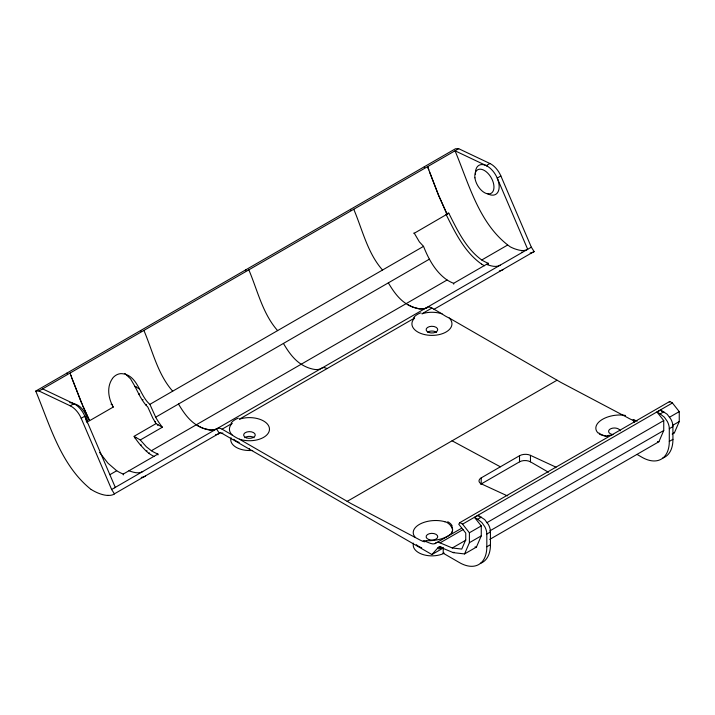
<?xml version="1.0" encoding="UTF-8"?>
<svg xmlns="http://www.w3.org/2000/svg" width="715" height="715" viewBox="0 0 715 715"><rect width="100%" height="100%" fill="white"/><g stroke="black" fill="none" stroke-linecap="round" stroke-linejoin="round"><path stroke-width="1.07" d="M178.5 404.02C183.657 412.725 189.815 421.68 199.056 426.417A51.587 29.78 60 0 0 203.569 428.437C207.627 429.804 212.614 431.36 216.556 428.911L219.326 433.263A5.157 2.976 60 0 1 222.088 433.397L431.931 554.554L438.027 547.699A5.157 2.976 60 0 1 440.583 547.315L453.23 552.632L464.571 553.928L469.398 542.694L469.398 532.773L462.569 524.14L459.915 522.602L458.744 524.202L465.751 533.059L465.751 539.78L461.756 549.066L452.291 547.985L440.082 542.855A10.323 5.961 60 0 0 434.97 543.623C431.413 545.304 425.371 540.048 423.325 541.478A20.646 11.923 0 0 0 424.728 541.818M464.571 553.928L476.431 547.082L481.267 535.848L481.267 525.918L474.546 517.428L478.192 515.318L484.699 519.599L488.425 524.551A11.422 6.596 60 0 1 490.427 531.03L490.463 544.678A38.708 22.353 60 0 1 480.346 563.375M489.748 539.396L658.908 441.727L663.743 430.502L663.743 420.572L657.022 412.072L660.669 409.972L667.175 414.244L670.902 419.205A11.422 6.596 60 0 1 672.904 425.675L672.94 439.323A38.708 22.353 60 0 1 662.823 458.02M672.189 434.059L674.415 432.772L679.25 421.546L679.25 411.617L672.422 402.983L669.758 401.446L459.915 522.602M112.496 378.467C106.446 386.931 108.331 398.505 113.292 407.023L89.634 420.679L82.886 406.129M669.249 402.143L669.758 401.446M142.723 471.543C138.513 474.108 133.222 472.302 128.959 470.765M500.241 265.131C496.031 267.705 490.74 265.891 486.477 264.362M114.623 487.809L115.285 487.38L84.826 416.175L81.179 418.284A16.776 9.688 60 0 0 70.213 405.816L38.985 390.989L35.75 391.087C49.979 425.354 60.882 465.411 91.109 489.489M634.232 421.957A20.646 11.923 0 0 0 633.177 420.322A41.819 24.149 60 0 1 627.904 417.819L560.837 382.382L449.252 318.032A40.335 23.291 60 0 1 441.977 313.84L431.931 308.031A10.323 5.961 60 0 0 426.408 307.754C422.458 310.194 417.471 308.657 413.413 307.289A51.587 29.78 60 0 1 408.9 305.26C399.667 300.523 393.5 291.568 388.343 282.863M35.75 391.087L455.446 148.774L458.681 148.684L489.909 163.503A16.776 9.688 60 0 1 500.875 175.97L531.334 247.184L534.096 251.528L433.96 309.336M38.985 390.989L458.681 148.684M70.213 405.816L73.86 403.707L74.914 404.261M500.875 175.97L497.229 178.08L527.679 249.285C523.738 251.734 518.75 250.179 514.693 248.82A51.587 29.78 60 0 1 510.17 246.791C479.238 224.564 469.12 184.354 455.026 150.793L486.254 165.612L489.909 163.503M135.993 386.556L135.242 386.994L139.497 395.377A48.128 27.787 60 0 0 142.339 400.185A26.634 15.381 60 0 0 145.797 404.931M86.953 422.091L89.447 420.652L80.938 401.481L71.902 378.065M413.645 233.144A41.595 24.015 60 0 1 414.307 233.233L448.788 213.186C457.341 230.15 465.939 248.552 481.749 259.992A50.488 29.145 60 0 0 488.3 263.299A41.595 24.015 60 0 1 488.381 264.157M138.88 394.251L139.657 393.804M142.348 400.177L143.089 399.757M146.575 404.467L145.815 404.905A16.222 9.367 60 0 0 147.746 406.924L152.84 418.186L156.067 423.602L162.35 427.23L140.283 439.975L134 436.347L156.067 423.602M112.452 378.414A16.811 13.371 82.7 0 1 120.898 373.614C137.897 374.061 139.157 395.377 149.882 404.35L423.53 246.362C428.526 259.071 435.587 272.049 447.081 280.003A50.488 29.145 60 0 0 453.632 283.319L488.3 263.308M429.331 259.196L155.691 417.185L149.882 404.35M154.923 421.805L155.477 421.493M135.099 437.991L135.805 437.732M157.434 425.246L158.069 424.88M135.171 438.098A52.687 30.423 60 0 0 140.641 445.239L141.293 444.864M140.641 445.239L145.467 450.37A36.724 21.209 60 0 0 146.361 451.192L147.031 450.808M109.904 474.671L116.697 470.747A50.488 29.145 60 0 0 123.248 474.063L157.917 454.052A41.595 24.015 60 0 1 157.997 454.901M140.283 439.975L146.405 446.83L151.366 450.736L447.081 280.003M481.749 259.992L507.364 245.2M146.361 451.192L146.682 451.478A29.574 17.08 60 0 0 148.943 453.346L149.632 452.944M220.801 432.405L114.4 493.842L111.638 489.489L531.334 247.184M216.556 428.911A10.323 5.961 60 0 1 222.088 429.179L232.134 423.378A20.029 11.565 0 0 0 232.134 434.979A40.335 23.291 60 0 0 239.409 439.189L350.985 503.539L418.06 538.967A41.819 24.149 60 0 0 423.325 541.47M431.931 308.031L421.886 313.831A20.029 11.565 0 0 1 441.986 313.831M222.088 433.397L222.83 432.968M347.15 501.385L556.994 380.237M507.757 495.781A7.695 2.914 -13.2 0 1 506.792 495.602L481.204 483.805A7.749 4.21 -3.5 0 1 481.222 477.87L519.519 455.741A7.749 4.21 -2.8 0 1 530.467 455.357L556.02 467.181M480.73 484.261A7.74 4.469 0 0 1 481.204 483.966L519.519 461.845A7.74 4.469 0 0 1 530.467 461.845L548.45 472.222M462.569 524.14L672.422 402.983M434.97 543.623L461.658 528.215M474.546 517.428L477.692 519.242L481.338 517.142M657.022 412.072L660.168 413.896L663.815 411.786M440.082 542.855L463.052 529.601M438.027 547.699L440.243 546.421M440.583 547.315L441.316 546.895M469.398 532.773L481.267 525.918M486.844 522.701L663.743 420.572M669.615 417.176L679.25 411.617M431.931 554.554L443.05 548.128M452.291 547.985L465.831 540.174M469.398 542.694L481.267 535.848M489.748 530.95L663.743 430.502M672.583 425.398L679.25 421.546M453.23 552.632L453.971 552.203M443.211 548.342L443.211 553.222L459.441 562.589A38.708 22.353 60 0 0 486.817 546.787L486.817 534.06L490.463 531.951M637.145 454.481L641.918 457.234A38.708 22.353 60 0 0 669.294 441.432L669.294 428.705L672.94 426.596M486.817 546.787L490.463 544.678M669.294 441.432L672.94 439.323M215.921 429.322L210.889 430.126L203.623 428.446A51.453 29.708 60 0 1 199.065 426.417L197.617 425.64M424.96 308.531L419.401 308.835L413.467 307.289A51.453 29.708 60 0 1 408.909 305.269L407.47 304.483M231.061 437.75A18.706 10.805 0 0 0 249.455 450.522L252.69 450.522M608.501 435.676L607.428 435.605M425.952 541.023L423.325 540.772M107.768 495.45L107.411 495.432A41.336 23.872 60 0 1 106.848 495.388L104.524 495.048A54.537 31.487 60 0 1 91.198 489.507M673.709 432.691L674.415 432.772M657.487 441.566L658.908 441.727M475.01 546.921L476.431 547.082M444.846 521.789L446.535 522.218A20.646 11.923 0 0 1 452.577 530.896M637.163 421.135L633.177 419.616L633.177 420.322M42.632 388.889L73.86 403.707M486.254 165.612L487.308 166.166M500.366 466.806L452.077 440.806M660.168 413.896L664.36 417.203L667.247 421.314A11.422 6.596 60 0 1 669.258 427.785L669.294 428.705M477.692 519.242L481.883 522.558L484.77 526.66A11.422 6.596 60 0 1 486.781 533.14L486.817 534.06M222.088 429.179L232.134 434.979M124.848 373.462L130.514 378.798L134.956 386.404L139.568 389.067M111.048 404.198L112.201 404.869M481.544 264.076C464.473 252.055 455.089 232.357 445.954 214.205M116.697 470.747L108.028 463.249L99.591 452.461M423.53 246.362L419.374 241.867L414.307 233.233M382.543 270.029C367.546 253.119 362.433 229.676 353.755 209.263M277.617 330.607C262.62 313.697 257.516 290.254 248.829 269.841M172.69 391.185C157.693 374.276 152.59 350.833 143.903 330.419M598.857 432.959L599.814 433.719A20.646 11.923 0 0 0 607.419 436.507M660.669 409.972L661.929 411.563M478.192 515.318L479.452 516.918M134.947 437.777L134.214 436.677M426.408 307.754L426.757 308.299M283.426 343.441C288.583 352.146 294.741 361.111 303.991 365.839A51.453 29.708 60 0 0 308.54 367.868C312.589 369.199 317.549 370.745 321.482 368.332A10.323 5.961 60 0 1 327.005 368.6M447.152 214.268L438.456 195.07L427.588 166.631L428.759 169.866M135.224 386.958L134.956 386.404M446.964 214.241L438.492 195.016L429.411 171.663M81.179 418.284L111.638 489.489M82.064 404.038L72.841 380.612M70.973 375.545L72.394 379.415M70.07 373.042L71.241 376.269M424.353 166.729L424.647 167.542M350.52 209.352L350.815 210.165M245.603 269.93L245.889 270.744M140.676 330.509L140.971 331.322M66.844 373.141L67.13 373.954M530.467 455.357L530.467 461.845M519.519 455.741L519.519 461.845M481.204 477.861L481.204 483.966M413.225 543.078L413.225 545.071A18.706 10.805 0 0 0 423.888 554.822A18.706 10.805 0 0 0 443.729 553.455M249.455 448.546L249.455 450.522M443.97 552.874A18.706 10.805 0 0 1 443.211 553.222M475.493 174.272A16.776 9.688 60 0 1 486.593 165.782A16.776 9.688 60 0 1 499.159 186.293A16.776 9.688 60 0 1 487.308 193.559M484.466 265.748A55.511 32.05 60 0 1 481.633 264.139M522.388 252.306A54.537 31.487 60 0 1 521.557 252.082M534.168 251.662A28.117 16.23 60 0 1 530.155 253.012M503.083 269.609A28.117 16.23 60 0 1 499.374 270.922M447.93 213.079A41.595 24.015 60 0 1 448.788 213.186M453.632 283.319A41.595 24.015 60 0 1 453.712 284.177M145.565 476.02A28.117 16.23 60 0 1 141.248 477.406M114.472 493.967A28.117 16.23 60 0 1 107.724 495.316M219.398 433.388A28.064 16.204 60 0 1 215.564 434.72M157.917 454.043A50.488 29.145 60 0 1 151.366 450.736M162.368 427.195A42.873 24.748 60 0 1 155.664 417.194M154.136 456.528A55.564 32.086 60 0 1 151.321 454.928A21.968 12.682 60 0 1 148.952 453.337M69.739 402.643A16.776 9.688 60 0 1 86.515 421.841M112.621 406.933A41.595 24.015 60 0 1 113.292 407.023M123.248 474.072A41.595 24.015 60 0 1 123.329 474.921M73.43 403.904A13.549 7.82 60 0 1 83.172 410.178A13.549 7.82 60 0 1 87.373 422.771M239.221 442.433A18.706 10.805 0 0 1 233.796 439.305M449.252 318.032A20.029 11.565 0 0 1 444.819 332.681A20.029 11.565 0 0 1 419.053 332.681A20.029 11.565 0 0 1 414.611 318.032L239.409 419.178A20.029 11.565 0 0 1 264.791 421.743A20.029 11.565 0 0 1 264.791 436.624A20.029 11.565 0 0 1 239.409 439.18M598.223 433.12A20.807 11.109 -7 0 1 601.637 419.857A20.807 11.109 -7 0 1 625.527 415.46M415.156 537.171A20.807 11.109 -3.5 0 1 420.214 523.952A20.807 11.109 -3.5 0 1 444.909 521.727M555.349 467.601A7.695 3.226 -4.8 0 1 555.609 467.673M413.61 317.701A20.252 12.361 5.4 0 1 420.84 312.812M443.211 547.368A18.706 10.805 0 0 1 438.384 548.888M421.698 547.788A18.706 10.805 0 0 1 416.273 544.66M231.133 423.057A20.252 12.361 5.4 0 1 238.363 418.159M427.543 332.171A5.809 3.352 0 0 1 436.579 332.359M244.807 437.705A5.809 3.352 0 0 1 254.102 437.705M447.742 521.727A20.887 9.804 -1.2 0 1 452.229 526.133M451.263 526.267A21.048 9.349 -0.1 0 1 451.782 532.121M452.238 532.085A20.252 8.705 -6.8 0 1 426.283 540.665M633.553 419.562A20.923 9.125 2.4 0 1 634.464 420.822M633.74 420.912A21.048 9.349 -0.1 0 1 634.643 422.306M611.834 435.355A20.252 8.705 -6.8 0 1 608.76 435.31M607.08 436.23A20.869 12.691 -12.2 0 1 599.349 434.059M613.041 434.613A5.809 3.352 0 0 1 608.635 431.002A5.809 3.352 0 0 1 614.23 427.999A5.809 3.352 0 0 1 620.137 430.805M474.93 177.829A13.549 7.82 60 0 0 490.427 193.622A13.549 7.82 60 0 0 487.809 173.191A13.549 7.82 60 0 0 474.93 177.829M428.759 539.512A5.809 3.352 0 0 0 437.732 536.885A5.809 3.352 0 0 0 429.313 533.712A5.809 3.352 0 0 0 428.759 539.512M246.282 437.795A5.809 3.352 0 0 0 255.255 435.167A5.809 3.352 0 0 0 246.836 431.994A5.809 3.352 0 0 0 246.282 437.795M428.759 332.439A5.809 3.352 0 0 0 437.732 329.821A5.809 3.352 0 0 0 429.313 326.648A5.809 3.352 0 0 0 428.759 332.439"/></g></svg>
